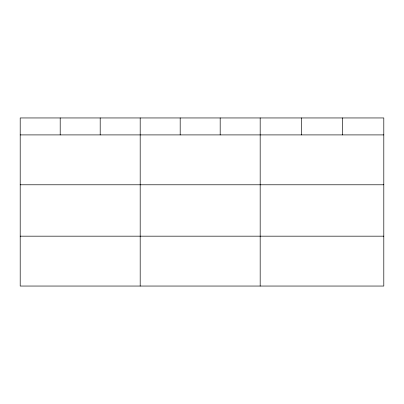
<?xml version="1.0" encoding="UTF-8"?>
<svg xmlns="http://www.w3.org/2000/svg" width="404" height="404" viewBox="0 0 404 404"><rect width="100%" height="100%" fill="white"/><g stroke="black" fill="none" stroke-linecap="round" stroke-linejoin="round"><path stroke-width="0.61" d="M383.8 184.785L383.8 117.953L20.2 117.953L20.2 286.047L383.8 286.047L383.8 184.785L20.2 184.785M20.2 134.906L383.8 134.906M20.2 236.173L383.8 236.173M342.592 117.953L342.592 134.906M301.384 117.953L301.384 134.906M260.176 117.953L260.176 286.047M220.18 117.953L220.18 134.906M180.184 117.953L180.184 134.906M140.188 117.953L140.188 286.047M100.192 117.953L100.192 134.906M60.196 117.953L60.196 134.906"/></g></svg>
